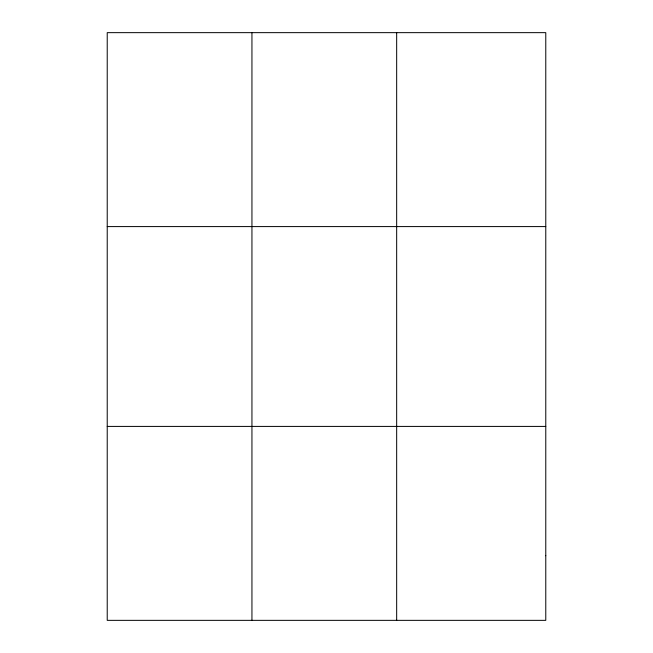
<?xml version="1.0" encoding="UTF-8"?>
<svg xmlns="http://www.w3.org/2000/svg" width="653" height="653" viewBox="0 0 653 653"><rect width="100%" height="100%" fill="white"/><g stroke="black" fill="none" stroke-linecap="round" stroke-linejoin="round"><path stroke-width="0.98" d="M251.944 32.65L251.944 620.35M396.665 32.65L396.665 620.35M107.223 226.591L545.777 226.591M107.223 426.409L545.777 426.409M545.777 555.703L545.777 620.35L107.223 620.35L107.223 32.65L545.777 32.65L545.777 555.703"/></g></svg>
